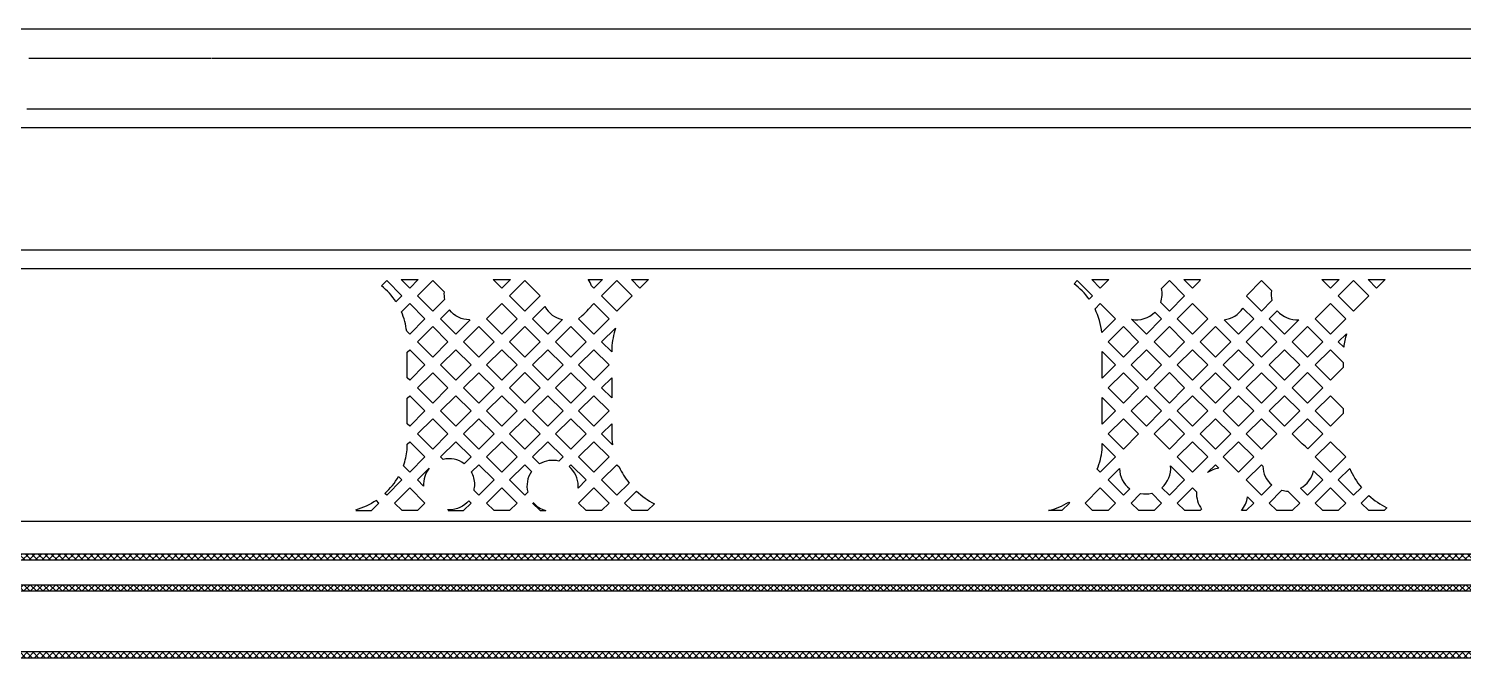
# Model space of a CAD drawing. Extents: x 3811 to 4253, y -432 to -307.
# Drawn here: x 4172.74 to 4182.7, y -356.57 to -352.14 of the extents above; entities that cross this region are included whole.
import ezdxf

# ---------------------------------------------------------------- set-up
doc = ezdxf.new("R2010")
doc.units = 0
doc.layers.add('gbr-dxf_layer0', color=7, linetype='Continuous')
doc.layers.add('gbr-outline-dxf_layer1', color=2, linetype='Continuous')
doc.layers.add('備註', color=1, linetype='Continuous', lineweight=9)
pattern_1 = [(135, (8843.560736, 77.478814), (0.0224506403, 0.0224506403), []), (45, (8843.560736, 77.478814), (0.0224506403, -0.0224506403), [])]

msp = doc.modelspace()

# ---------------------------------------------------------------- hatches: boundary and pattern name
at = {"layer": '備註', "linetype": 'Continuous'}
h = msp.add_hatch(dxfattribs=at)
h.set_pattern_fill('ANSI37', color=1, scale=0.01, angle=180, style=0)
h.set_pattern_definition(pattern_1)
edge = h.paths.add_edge_path()
edge.add_ellipse((4240.7783, -361.3789), major_axis=(0.0125, 0), ratio=1, start_angle=62.23431, end_angle=74.47365)
edge.add_line((4240.7816, -361.3668), (4240.6991, -361.3438))
edge.add_ellipse((4240.6956, -361.356), major_axis=(0.0128, 0), ratio=1, start_angle=74.12287, end_angle=154.88545)
edge.add_line((4240.6841, -361.3506), (4240.6612, -361.3431))
edge.add_ellipse((4240.6399, -361.6157), major_axis=(0.2735, 0), ratio=1, start_angle=85.53207, end_angle=124.93211)
edge.add_line((4240.4834, -361.3915), (4240.3843, -361.4604))
edge.add_ellipse((4239.4372, -360.1597), major_axis=(1.609, 0), ratio=1, start_angle=259.99733, end_angle=306.06042)
edge.add_line((4239.1577, -361.7442), (4225.2383, -359.2908))
edge.add_ellipse((4223.0857, -371.4984), major_axis=(12.3959, 0), ratio=1, start_angle=79.99983, end_angle=89.02223)
edge.add_line((4223.2973, -359.1043), (4223.287, -359.104))
edge.add_ellipse((4223.111, -374.6558), major_axis=(15.5527, 0), ratio=1, start_angle=89.35154, end_angle=106.8625)
edge.add_line((4218.5995, -359.7717), (4216.3161, -360.4633))
edge.add_ellipse((4217.2546, -363.3592), major_axis=(3.0442, 0), ratio=1, start_angle=107.95608, end_angle=112.90589)
edge.add_ellipse((4216.0756, -360.5762), major_axis=(0.022, 0), ratio=1, start_angle=105.42551, end_angle=113.34155)
edge.add_ellipse((4212.1436, -350.9729), major_axis=(10.3551, 0), ratio=1, start_angle=269.99985, end_angle=292.26413)
edge.add_line((4212.1435, -361.328), (4204.1189, -361.328))
edge.add_line((4204.1189, -361.328), (4202.894, -361.1811))
edge.add_ellipse((4205.1759, -342.1541), major_axis=(19.1634, 0), ratio=1, start_angle=237.72327, end_angle=263.16121)
edge.add_line((4194.9424, -358.3563), (4194.2334, -357.9085))
edge.add_ellipse((4187.634, -368.3551), major_axis=(12.3565, 0), ratio=1, start_angle=57.71836, end_angle=89.99995)
edge.add_line((4187.634, -355.9986), (4165.579, -355.9986))
edge.add_ellipse((4165.5789, -355.2582), major_axis=(0.7404, 0), ratio=1, start_angle=262.49383, end_angle=270.00857)
edge.add_ellipse((4165.4764, -356.0134), major_axis=(0.0219, 0), ratio=1, start_angle=74.87409, end_angle=82.18393)
edge.add_ellipse((4165.6949, -354.438), major_axis=(1.5686, 0), ratio=1, start_angle=239.56354, end_angle=262.10385)
edge.add_ellipse((4165.1508, -355.3668), major_axis=(0.4921, 0), ratio=1, start_angle=224.81127, end_angle=239.40104)
edge.add_line((4164.8017, -355.7137), (4164.5204, -355.4325))
edge.add_ellipse((4164.3141, -355.6383), major_axis=(0.2915, 0), ratio=1, start_angle=44.92569, end_angle=68.28871)
edge.add_ellipse((4164.3393, -355.575), major_axis=(0.2233, 0), ratio=1, start_angle=68.30773, end_angle=90.00226)
edge.add_line((4164.3393, -355.3517), (4164.2523, -355.3517))
edge.add_ellipse((4164.2413, -355.3581), major_axis=(0.0127, 0), ratio=1, start_angle=30.45194, end_angle=93.94816)
edge.add_line((4164.2404, -355.3454), (4164.1733, -355.35))
edge.add_line((4164.1733, -355.35), (4164.1733, -355.3478))
edge.add_line((4164.1733, -355.3478), (4163.6399, -355.3478))
edge.add_line((4163.6399, -355.3478), (4163.6399, -355.5256))
edge.add_line((4163.6399, -355.5256), (4164.1733, -355.5256))
edge.add_line((4164.1733, -355.5256), (4164.1733, -355.5201))
edge.add_ellipse((4164.1704, -355.5077), major_axis=(0.0127, 0), ratio=1, start_angle=283.38616, end_angle=325.93585)
edge.add_line((4164.1809, -355.5148), (4164.2233, -355.454))
edge.add_ellipse((4164.213, -355.4463), major_axis=(0.0128, 0), ratio=1, start_angle=323.32628, end_angle=349.96259)
edge.add_line((4164.2256, -355.4486), (4164.2423, -355.3967))
edge.add_line((4164.2423, -355.3967), (4164.3393, -355.3967))
edge.add_ellipse((4164.3394, -355.575), major_axis=(0.1783, 0), ratio=1, start_angle=68.24927, end_angle=90.00399)
edge.add_ellipse((4164.3141, -355.6383), major_axis=(0.2465, 0), ratio=1, start_angle=44.9248, end_angle=68.24065)
edge.add_line((4164.4886, -355.4642), (4164.7697, -355.7454))
edge.add_ellipse((4165.1508, -355.3668), major_axis=(0.5371, 0), ratio=1, start_angle=224.81112, end_angle=239.43193)
edge.add_ellipse((4165.6953, -354.4381), major_axis=(1.6137, 0), ratio=1, start_angle=239.55356, end_angle=262.11611)
edge.add_ellipse((4165.5789, -355.2581), major_axis=(0.7855, 0), ratio=1, start_angle=262.326, end_angle=270.00695)
edge.add_line((4165.579, -356.0436), (4187.634, -356.0436))
edge.add_ellipse((4187.634, -368.3551), major_axis=(12.3115, 0), ratio=1, start_angle=57.71834, end_angle=89.99994)
edge.add_line((4194.2093, -357.9466), (4194.9184, -358.3944))
edge.add_ellipse((4205.1759, -342.1541), major_axis=(19.2084, 0), ratio=1, start_angle=237.72325, end_angle=263.16119)
edge.add_line((4202.8886, -361.2258), (4204.1177, -361.373))
edge.add_line((4204.1177, -361.373), (4212.1435, -361.373))
edge.add_ellipse((4212.144, -350.9729), major_axis=(10.4002, 0), ratio=1, start_angle=269.99763, end_angle=292.27758)
edge.add_ellipse((4217.2546, -363.3592), major_axis=(2.9992, 0), ratio=1, start_angle=107.95048, end_angle=112.91885)
edge.add_ellipse((4217.3553, -363.6717), major_axis=(3.3275, 0), ratio=1, start_angle=105.45164, end_angle=107.94184)
edge.add_line((4216.4687, -360.4644), (4218.6125, -359.8148))
edge.add_ellipse((4223.1105, -374.6558), major_axis=(15.5077, 0), ratio=1, start_angle=89.34702, end_angle=106.86094)
edge.add_ellipse((4223.2895, -359.1277), major_axis=(0.0215, 0), ratio=1, start_angle=264.12655, end_angle=270.13596)
edge.add_line((4223.2895, -359.1493), (4223.2966, -359.1493))
edge.add_ellipse((4223.0858, -371.4984), major_axis=(12.3509, 0), ratio=1, start_angle=79.99994, end_angle=89.02165)
edge.add_line((4225.2305, -359.3351), (4239.1499, -361.7885))
edge.add_ellipse((4239.4371, -360.1597), major_axis=(1.6539, 0), ratio=1, start_angle=260.00054, end_angle=305.92014)
edge.add_ellipse((4240.3974, -361.4795), major_axis=(0.022, 0), ratio=1, start_angle=296.96987, end_angle=305.52566)
edge.add_ellipse((4241.4441, -362.9767), major_axis=(1.8048, 0), ratio=1, start_angle=123.96979, end_angle=124.94932)
edge.add_line((4240.4357, -361.4799), (4240.5091, -361.4284))
edge.add_ellipse((4240.6399, -361.6157), major_axis=(0.2285, 0), ratio=1, start_angle=86.46564, end_angle=124.93263)
edge.add_line((4240.654, -361.3877), (4240.7011, -361.4044))
edge.add_line((4240.7011, -361.4044), (4240.7502, -361.5285))
edge.add_ellipse((4240.762, -361.5239), major_axis=(0.0127, 0), ratio=1, start_angle=201.59837, end_angle=235.11108)
edge.add_line((4240.7548, -361.5343), (4240.7538, -361.5396))
edge.add_line((4240.7538, -361.5396), (4241.2791, -361.6322))
edge.add_line((4241.2791, -361.6322), (4241.31, -361.4571))
h.paths.add_polyline_path([(4163.6399, -354.998), (4163.6399, -355.1758), (4164.1733, -355.1758), (4164.1733, -355.1724, 0.105013), (4164.1786, -355.1728), (4164.1983, -355.1704), (4164.2297, -355.1765), (4164.3142, -355.1765, -0.198961), (4164.641, -355.3119), (4164.9224, -355.5932, 0.063888), (4164.9869, -355.6435, 0.098645), (4165.503, -355.8229, 0.034107), (4165.5805, -355.8282), (4187.6343, -355.8282, -0.141789), (4194.3244, -357.7644), (4195.0335, -358.2123, 0.111451), (4202.9143, -361.0119), (4204.1306, -361.1576), (4212.1437, -361.1576, 0.097456), (4216.0026, -360.3982, -0.021679), (4216.2638, -360.3011, -0.010741), (4216.4095, -360.2572), (4218.55, -359.6086, -0.076733), (4223.3, -358.9339, -0.039388), (4225.2678, -359.1228), (4239.1873, -361.5762, 0.198782), (4240.2613, -361.3383), (4240.3857, -361.2516, -0.175387), (4240.6776, -361.1731), (4240.7753, -361.1739), (4240.8148, -361.1936), (4240.8145, -361.1949), (4241.3399, -361.2875), (4241.3707, -361.1124), (4240.8454, -361.0198), (4240.8442, -361.0266, 0.1928), (4240.8349, -361.0284), (4240.7007, -361.1149, 0.311064), (4240.6951, -361.1283), (4240.6786, -361.1281, 0.173916), (4240.3599, -361.2147), (4240.2355, -361.3015, -0.19878), (4239.1951, -361.5318), (4225.2756, -359.0785, 0.039343), (4223.303, -358.8889, 0.042968), (4223.2992, -358.8886), (4223.2893, -358.8886, 0.076553), (4218.537, -359.5655), (4216.2498, -360.2583, 0.021669), (4215.9851, -360.3567, -0.097445), (4212.1437, -361.1126), (4204.1319, -361.1126), (4202.9196, -360.9673, -0.111451), (4195.0575, -358.1742), (4194.3484, -357.7264, 0.141789), (4187.6343, -355.7832), (4165.5805, -355.7832, -0.034232), (4165.5088, -355.7783, -0.098607), (4165.0096, -355.6046, -0.063645), (4164.9543, -355.5615), (4164.6728, -355.28, 0.198957), (4164.3142, -355.1315), (4164.2384, -355.1315), (4164.2302, -355.0811, 0.118224), (4164.228, -355.0756), (4164.1775, -355.0051, 0.111969), (4164.1733, -355.0014), (4164.1733, -354.998)])
h = msp.add_hatch(dxfattribs=at)
h.set_pattern_fill('ANSI37', color=2, scale=0.01, angle=180, style=0)
h.set_pattern_definition(pattern_1)
h.paths.add_polyline_path([(4163.6399, -356.0478), (4163.6399, -356.2256), (4164.1733, -356.2256), (4164.1733, -356.2201, 0.155654), (4164.181, -356.221, 0), (4164.181, -356.221), (4164.2331, -356.2108, 0.007027), (4164.3433, -356.2218, 0.011001), (4164.4199, -356.2267, -0.187436), (4164.694, -356.3476), (4164.7298, -356.3836, 0.116821), (4164.8585, -356.4592, 0.064428), (4165.1311, -356.5079), (4188.0475, -356.5079, -0.14163), (4193.6295, -358.1216), (4194.2788, -358.5318, 0.111852), (4203.3377, -361.7414), (4204.0899, -361.8305), (4212.1436, -361.8305, 0.097455), (4216.2574, -361.021, -0.022156), (4216.4707, -360.9414, -0.011417), (4216.5963, -360.9039), (4217.9938, -360.48, -0.076231), (4223.4188, -359.7027, 0.038364), (4223.4222, -359.703, -0.003126), (4223.6223, -359.706, 0.037937), (4223.6256, -359.7059, -0.037971), (4226.071, -359.948), (4239.5639, -362.3265, 0.036805), (4239.6208, -362.3324), (4239.7899, -362.3357, 0.037089), (4239.869, -362.3312), (4239.9792, -362.3167, 0.125655), (4240.064, -362.2829), (4240.0982, -362.2588, -0.201134), (4240.4094, -362.1909), (4240.5515, -362.1964), (4240.6326, -362.2263), (4240.6322, -362.229), (4241.1575, -362.3216), (4241.1884, -362.1465), (4240.663, -362.0539), (4240.6558, -362.0951), (4240.566, -362.1519), (4240.4125, -362.146, 0.198264), (4240.0723, -362.222), (4240.034, -362.249, -0.117792), (4239.9734, -362.2721), (4239.8631, -362.2866, -0.03912), (4239.7867, -362.2906), (4239.6221, -362.2874, -0.036794), (4239.5718, -362.2822), (4226.0788, -359.9037, 0.038023), (4223.6233, -359.6608, 0.038534), (4223.6199, -359.661, 0.003022), (4223.4259, -359.658, 0.037983), (4223.4226, -359.6577, 0.076278), (4217.9807, -360.437), (4216.4567, -360.8987, 0.022127), (4216.2399, -360.9795, -0.097444), (4212.1436, -361.7855), (4204.0912, -361.7855), (4203.343, -361.6968, -0.111852), (4194.3028, -358.4937), (4193.6535, -358.0835, 0.14163), (4188.0475, -356.4629), (4165.1317, -356.4629, -0.065549), (4164.866, -356.4145, -0.118523), (4164.7554, -356.3456), (4164.7258, -356.3158, 0.187553), (4164.4217, -356.1818, -0.010991), (4164.3472, -356.177, -0.005057), (4164.269, -356.1695), (4164.1854, -356.067, 0.136113), (4164.1799, -356.0631), (4164.1733, -356.0607), (4164.1733, -356.0478)])
h.paths.add_polyline_path([(4163.6399, -356.3978), (4163.6399, -356.5756), (4164.1733, -356.5756), (4164.1733, -356.5687, 0.168689), (4164.1803, -356.5642, 0), (4164.1803, -356.5642), (4164.2431, -356.4845, 0.131138), (4164.2457, -356.4784), (4164.2506, -356.4482), (4164.2858, -356.4419), (4164.4014, -356.4419, -0.199051), (4164.5414, -356.5), (4164.5762, -356.5351, 0.119006), (4164.7937, -356.6647, 0.065445), (4165.1261, -356.7233), (4188.0473, -356.7233, -0.141632), (4193.5144, -358.3037), (4194.1637, -358.7139, 0.111852), (4203.3123, -361.9556), (4204.0774, -362.0459), (4212.1437, -362.0459, 0.09752), (4216.3418, -361.2192, -0.022158), (4216.5372, -361.1463, -0.011946), (4216.6588, -361.1102), (4218.0565, -360.6863, -0.076278), (4223.4201, -359.9184, -0.041115), (4226.0336, -360.1604), (4239.5266, -362.5388, 0.03712), (4239.6158, -362.5478), (4239.7991, -362.5512, 0.032702), (4239.8969, -362.5448), (4240.0074, -362.5306, 0.12377), (4240.1888, -362.4586), (4240.2221, -362.435, -0.198509), (4240.3686, -362.4027), (4240.503, -362.4264), (4240.5179, -362.432), (4240.5674, -362.5577, 0.175264), (4240.5731, -362.5642), (4240.5715, -362.5736), (4241.0968, -362.6663), (4241.1276, -362.4912), (4240.6023, -362.3985), (4240.6019, -362.401, 0.071418), (4240.5983, -362.4009, 0.08863), (4240.5894, -362.401), (4240.5637, -362.4012), (4240.5126, -362.3824), (4240.3764, -362.3584, 0.198504), (4240.1963, -362.3981), (4240.156, -362.427, -0.11793), (4240.0016, -362.486), (4239.8911, -362.5002, -0.037139), (4239.7866, -362.5061), (4239.617, -362.5028, -0.037123), (4239.5344, -362.4945), (4226.0414, -360.116, 0.043928), (4223.2405, -359.8725, 0.073749), (4218.0435, -360.6432), (4216.5231, -361.1036, 0.022136), (4216.3242, -361.1778, -0.097508), (4212.1437, -362.0009), (4204.0785, -362.0009), (4203.3176, -361.9109, -0.111852), (4194.1877, -358.6758), (4194.1877, -358.6758), (4193.5385, -358.2657, 0.141632), (4188.0473, -356.6783), (4165.1266, -356.6783, -0.065651), (4164.8048, -356.6211, -0.121732), (4164.6025, -356.4975), (4164.5733, -356.4683, 0.19904), (4164.4014, -356.3969), (4164.2798, -356.3972), (4164.2576, -356.4012, 0.418015), (4164.2433, -356.39), (4164.1733, -356.3987), (4164.1733, -356.3978)])

# ---------------------------------------------------------------- linework, layer by layer
at = {"layer": 'gbr-dxf_layer0'}
for p, q in [((4175.3262, -353.8791), (4175.4453, -353.8791)), ((4175.9655, -353.8791), (4176.0846, -353.8791)), ((4176.6253, -353.8791), (4176.7239, -353.8791)), ((4176.9246, -353.8791), (4177.0437, -353.8791)), ((4180.1217, -353.8791), (4180.2405, -353.8791)), ((4180.7611, -353.8791), (4180.8763, -353.8791)), ((4181.7202, -353.8791), (4181.8392, -353.8791)), ((4182.0399, -353.8791), (4182.1588, -353.8791)), ((4176.7184, -354.3122), (4176.8148, -354.2158)), ((4176.7882, -354.382), (4176.7184, -354.3122)), ((4181.8334, -354.3122), (4181.8905, -354.2552)), ((4181.871, -354.3498), (4181.8334, -354.3122)), ((4180.1946, -354.5646), (4180.1946, -354.3795)), ((4176.7183, -354.6319), (4176.7882, -354.5619)), ((4176.7882, -354.7018), (4176.7183, -354.6319)), ((4176.7882, -354.5619), (4176.7882, -354.7018)), ((4180.1946, -354.8842), (4180.1946, -354.6993)), ((4176.7184, -354.9515), (4176.7882, -354.8817)), ((4176.794, -355.0271), (4176.7184, -354.9515)), ((4175.4395, -355.2713), (4175.5216, -355.1892)), ((4180.235, -355.2713), (4180.3142, -355.1921)), ((4181.8334, -355.2713), (4181.9133, -355.1914)), ((4175.4821, -355.3139), (4175.4395, -355.2713))]:
    msp.add_line(p, q, dxfattribs=at)
at = {"layer": 'gbr-dxf_layer0', "linetype": 'Continuous'}
for points in [[(4172.7417, -352.3407, -0.005723), (4172.7453, -352.3407), (4174.0099, -352.3407)], [(4174.0136, -352.3407), (4186.9325, -352.3404, -0.012993), (4187.7061, -352.3605, -0.013553), (4187.7156, -352.361, -0.00779), (4188.1783, -352.3926)], [(4161.4801, -355.3712), (4161.4801, -353.1586, -0.202305), (4161.4839, -353.1495), (4162.0847, -352.5494, -0.202179), (4162.0939, -352.5456), (4164.5694, -352.5456, -0.202328), (4164.5786, -352.5494), (4164.852, -352.823), (4187.0681, -352.8238, -0.053761), (4190.291, -353.2225)], [(4183.9069, -352.6959), (4182.659, -352.6959, -0.016102), (4182.6477, -352.6963, -0.016119), (4182.6364, -352.6959), (4181.3895, -352.6959, -0.016741), (4181.3777, -352.6963, -0.016749), (4181.366, -352.6959), (4180.1199, -352.6958, -0.017357), (4180.1077, -352.6963, -0.01736), (4180.0955, -352.6958), (4178.8503, -352.6958, -0.017957), (4178.8377, -352.6963, -0.017959), (4178.8251, -352.6958), (4177.5807, -352.6958, -0.018486), (4177.5677, -352.6963, -0.018492), (4177.5547, -352.6958), (4176.3111, -352.6957, -0.019037), (4176.2977, -352.6963, -0.019061), (4176.2843, -352.6957), (4175.0415, -352.6957, -0.019546), (4175.0277, -352.6963, -0.019563), (4175.014, -352.6957), (4174.0258, -352.6957, -0.019985), (4174.0117, -352.6963, -0.019987), (4173.9977, -352.6957), (4172.7561, -352.6957, -0.020463), (4172.7417, -352.6963, -0.020487), (4172.7273, -352.6957)], [(4196.6991, -357.1462, -0.017997), (4195.6404, -356.5306), (4194.1446, -355.5922, 0.088703), (4188.3892, -353.6756), (4164.5918, -353.6752, -0.202133), (4164.5827, -353.6713), (4164.1852, -353.2738), (4162.1865, -353.2738), (4162.0138, -353.4466), (4162.0138, -353.9894, 0.284412), (4162.0201, -354.3111)], [(4169.039, -353.8029), (4171.8731, -353.8029), (4180.4323, -353.8029), (4181.5451, -353.8029), (4188.3763, -353.8029, -0.038347), (4188.3821, -353.8033), (4188.5271, -353.8249)], [(4176.7239, -353.8791), (4176.6645, -353.9385), (4176.6477, -353.9217, 0.068056), (4176.6253, -353.8791)], [(4180.8763, -353.8791, 0.018316), (4180.8693, -353.8899), (4180.8206, -353.9387), (4180.7611, -353.8791)], [(4175.8014, -354.1588, -0.230949), (4175.6613, -354.0904), (4175.5994, -354.1523)], [(4181.354, -354.1523), (4181.41, -354.0963, 0.241988), (4181.5605, -354.1579)], [(4176.8148, -354.2158, 0.061076), (4176.7882, -354.3541), (4176.7882, -354.382)], [(4176.7882, -354.8817), (4176.7882, -354.9476, 0.036187), (4176.794, -355.0271)], [(4180.159, -355.1952, 0.07013), (4180.1946, -355.0613), (4180.1946, -355.0189)], [(4176.5549, -355.327, 0.020624), (4176.5555, -355.3125, 0.220009), (4176.4929, -355.177)], [(4180.3142, -355.1921, 0.234123), (4180.3853, -355.333), (4180.341, -355.3773), (4180.235, -355.2713)], [(4181.9133, -355.1914, 0.070214), (4181.9936, -355.3232), (4181.9395, -355.3773), (4181.8334, -355.2713)], [(4175.0125, -355.4836), (4175.1194, -355.4836), (4175.172, -355.4311), (4175.1539, -355.413, -0.08095), (4175.009, -355.4801)], [(4175.6518, -355.4836), (4175.7587, -355.4836), (4175.8113, -355.4311), (4175.7958, -355.4156, -0.222139), (4175.6594, -355.4793, -0.017557), (4175.6471, -355.4789)], [(4189.1992, -355.6533, -0.065969), (4189.1529, -355.6472, 0.029288), (4187.6632, -355.5598), (4169.2384, -355.5598)], [(4165.5817, -355.7832), (4187.6343, -355.7832, -0.141789), (4194.3484, -357.7264)], [(4194.3244, -357.7644, 0.141789), (4187.6343, -355.8282), (4165.5817, -355.8282)], [(4165.582, -355.9986), (4187.634, -355.9986, -0.141794), (4194.2334, -357.9085)], [(4194.2093, -357.9466, 0.141794), (4187.634, -356.0436), (4165.582, -356.0436)], [(4164.87, -356.4156), (4164.8722, -356.4164, 0.063979), (4165.1317, -356.4629), (4188.0475, -356.4629, -0.14163), (4193.6535, -358.0835)], [(4193.6295, -358.1216, 0.14163), (4188.0475, -356.5079), (4165.1311, -356.5079)]]:
    msp.add_lwpolyline(points, format="xyb", dxfattribs=at)
for points in [[(4175.1902, -353.9222), (4175.2259, -353.8865), (4175.3319, -353.9925), (4175.2902, -354.0342, 0.077425)], [(4175.4396, -353.9925), (4175.5456, -353.8865), (4175.6243, -353.9652, 0.072944), (4175.6272, -354.0167), (4175.5455, -354.0984)], [(4179.9991, -353.9088), (4180.0214, -353.8865), (4180.1273, -353.9924), (4180.1038, -354.0159, 0.077213)], [(4180.6005, -354.0384, 0.139156), (4180.6058, -353.9415), (4180.6607, -353.8865), (4180.7667, -353.9925), (4180.6607, -354.0986)], [(4181.199, -353.9972, 0.014744), (4181.1996, -353.987), (4181.3, -353.8865), (4181.3691, -353.9556, 0.099437), (4181.373, -354.0255), (4181.3001, -354.0984)], [(4175.3279, -354.1043), (4175.3857, -354.0464), (4175.4916, -354.1523), (4175.3856, -354.2583), (4175.3646, -354.2374, 0.07113)], [(4176.2388, -354.1524), (4176.3242, -354.0671, 0.223611), (4176.4461, -354.1569), (4176.3447, -354.2583)], [(4176.5585, -354.1523), (4176.5828, -354.128, 0.086871), (4176.6261, -354.0847), (4176.6645, -354.0463), (4176.7705, -354.1523), (4176.6645, -354.2583)], [(4180.3977, -354.1551, 0.253315), (4180.5594, -354.1051), (4180.6068, -354.1524), (4180.5009, -354.2583)], [(4181.04, -354.1581, 0.22804), (4181.1714, -354.0775), (4181.2463, -354.1523), (4181.1402, -354.2583)], [(4181.5138, -354.9516), (4181.6198, -354.8456), (4181.7258, -354.9516), (4181.6223, -355.0551, 0.072881), (4181.5834, -355.0213)], [(4175.3416, -355.1734, 0.058258), (4175.3686, -355.0613), (4175.3686, -355.0227), (4175.3857, -355.0055), (4175.4916, -355.1114), (4175.3856, -355.2174)], [(4175.5994, -355.1114), (4175.7054, -355.0054), (4175.8114, -355.1114), (4175.7646, -355.1582, 0.222275), (4175.6169, -355.1289)], [(4176.2387, -355.1114), (4176.3447, -355.0054), (4176.4507, -355.1114), (4176.4219, -355.1402, 0.199422), (4176.2869, -355.1596)], [(4175.815, -355.2155), (4175.8653, -355.1653), (4175.9712, -355.2712), (4175.8652, -355.3772), (4175.8321, -355.3441, 0.060555), (4175.8372, -355.3015, 0.12691)], [(4176.0789, -355.2712), (4176.1848, -355.1653), (4176.2312, -355.2117, 0.216693), (4176.2055, -355.3566), (4176.185, -355.3772)], [(4176.7184, -355.2713), (4176.8244, -355.1653), (4176.84, -355.1809, 0.059599), (4176.9092, -355.2923), (4176.8243, -355.3772)], [(4181.1941, -355.2713), (4181.3001, -355.1653), (4181.3097, -355.1749, 0.212962), (4181.3716, -355.3058), (4181.3001, -355.3773)], [(4181.5707, -355.3281, 0.223299), (4181.6615, -355.2072), (4181.7257, -355.2713), (4181.6198, -355.3772)], [(4175.2139, -355.3653, 0.076367), (4175.3074, -355.247), (4175.3317, -355.2713), (4175.2259, -355.3772)], [(4180.7146, -355.4311), (4180.8205, -355.3252), (4180.8493, -355.3541, 0.180265), (4180.8846, -355.4731), (4180.874, -355.4836), (4180.7671, -355.4836)], [(4176.8782, -355.4311), (4176.9608, -355.3484, 0.069161), (4177.0845, -355.4367), (4177.0376, -355.4836), (4176.9307, -355.4836)], [(4179.8217, -355.4836, 0.076765), (4179.9614, -355.425), (4179.9675, -355.4311), (4179.9149, -355.4836)], [(4180.3949, -355.4312), (4180.4604, -355.3657, 0.110956), (4180.5382, -355.3625), (4180.6068, -355.4311), (4180.5542, -355.4836), (4180.4474, -355.4836)], [(4181.354, -355.4312), (4181.4423, -355.3429, 0.0589), (4181.4836, -355.3487), (4181.5659, -355.4311), (4181.5133, -355.4836), (4181.4065, -355.4836)], [(4181.9933, -355.4312), (4182.0459, -355.3786, 0.069237), (4182.1709, -355.4654), (4182.1527, -355.4836), (4182.0458, -355.4836)]]:
    msp.add_lwpolyline(points, format="xyb", close=True, dxfattribs=at)
for points in [[(4175.4453, -353.8791), (4175.3857, -353.9387), (4175.3262, -353.8791)], [(4176.0846, -353.8791), (4176.0251, -353.9387), (4175.9655, -353.8791)], [(4177.0437, -353.8791), (4176.9842, -353.9387), (4176.9246, -353.8791)], [(4180.2405, -353.8791), (4180.1811, -353.9385), (4180.1217, -353.8791)], [(4181.8392, -353.8791), (4181.7797, -353.9387), (4181.7202, -353.8791)], [(4182.1588, -353.8791), (4182.0993, -353.9385), (4182.0399, -353.8791)], [(4180.1442, -354.0833), (4180.1811, -354.0463), (4180.2871, -354.1523), (4180.1919, -354.2476)], [(4175.5994, -354.1523), (4175.7054, -354.2583), (4175.805, -354.1588)], [(4181.5605, -354.1579), (4181.46, -354.2583), (4181.354, -354.1523)], [(4180.1946, -354.3795), (4180.2872, -354.4721), (4180.1946, -354.5646)], [(4180.1946, -354.6993), (4180.287, -354.7918), (4180.1946, -354.8842)], [(4180.1946, -355.0189), (4180.2872, -355.1114), (4180.1811, -355.2174), (4180.159, -355.1952)], [(4176.4929, -355.177), (4176.5046, -355.1653), (4176.6106, -355.2713), (4176.5549, -355.327)], [(4180.669, -355.1737), (4180.7666, -355.2713), (4180.6607, -355.3772), (4180.6086, -355.3251)], [(4180.9256, -355.2201), (4180.9803, -355.1653), (4181.0049, -355.1898)], [(4181.2032, -355.3881), (4181.2463, -355.4312), (4181.1938, -355.4836), (4181.1603, -355.4836)], [(4176.2388, -355.4311), (4176.2914, -355.4836), (4176.3297, -355.4836)]]:
    msp.add_lwpolyline(points, dxfattribs=at)
for points in [[(4176.0789, -353.9925), (4176.185, -353.8865), (4176.291, -353.9925), (4176.185, -354.0986)], [(4176.7184, -353.9924), (4176.8243, -353.8865), (4176.9303, -353.9925), (4176.8244, -354.0984)], [(4181.8336, -353.9925), (4181.9396, -353.8865), (4182.0455, -353.9924), (4181.9395, -354.0984)], [(4175.9192, -354.1523), (4176.0251, -354.0464), (4176.1311, -354.1524), (4176.0252, -354.2583)], [(4180.7146, -354.1524), (4180.8206, -354.0464), (4180.9265, -354.1523), (4180.8205, -354.2583)], [(4181.6737, -354.1524), (4181.7797, -354.0464), (4181.8856, -354.1523), (4181.7796, -354.2583)], [(4175.4395, -354.3122), (4175.5455, -354.2062), (4175.6515, -354.3122), (4175.5455, -354.4182)], [(4175.7593, -354.3122), (4175.8653, -354.2062), (4175.9713, -354.3122), (4175.8653, -354.4182)], [(4176.0791, -354.3122), (4176.185, -354.2063), (4176.2908, -354.3122), (4176.185, -354.4181)], [(4176.3986, -354.3122), (4176.5046, -354.2062), (4176.6106, -354.3122), (4176.5046, -354.4182)], [(4180.235, -354.3122), (4180.341, -354.2062), (4180.447, -354.3122), (4180.341, -354.4182)], [(4180.5548, -354.3122), (4180.6607, -354.2063), (4180.7666, -354.3122), (4180.6607, -354.4181)], [(4180.8743, -354.3122), (4180.9803, -354.2062), (4181.0864, -354.3122), (4180.9803, -354.4182)], [(4181.1941, -354.3122), (4181.3001, -354.2062), (4181.4061, -354.3122), (4181.3001, -354.4182)], [(4181.5139, -354.3122), (4181.6198, -354.2063), (4181.7257, -354.3122), (4181.6198, -354.4181)], [(4175.3686, -354.5608), (4175.3686, -354.3831), (4175.3856, -354.3661), (4175.4916, -354.4721), (4175.3857, -354.578)], [(4175.5994, -354.4721), (4175.7054, -354.3661), (4175.8114, -354.4721), (4175.7054, -354.5781)], [(4175.9192, -354.4721), (4176.0252, -354.3661), (4176.1311, -354.472), (4176.0251, -354.578)], [(4176.2388, -354.472), (4176.3447, -354.3661), (4176.4507, -354.4721), (4176.3449, -354.578)], [(4176.5585, -354.4721), (4176.6645, -354.3661), (4176.7704, -354.472), (4176.6644, -354.578)], [(4180.3949, -354.4721), (4180.5009, -354.3661), (4180.6068, -354.472), (4180.5008, -354.578)], [(4180.7146, -354.472), (4180.8205, -354.3661), (4180.9265, -354.4721), (4180.8206, -354.578)], [(4181.0342, -354.4721), (4181.1402, -354.3661), (4181.2463, -354.4721), (4181.1402, -354.5781)], [(4181.354, -354.4721), (4181.46, -354.3661), (4181.5659, -354.472), (4181.4599, -354.578)], [(4181.6737, -354.472), (4181.7796, -354.3661), (4181.8682, -354.4547), (4181.8682, -354.4895), (4181.7797, -354.578)], [(4175.4396, -354.6319), (4175.5455, -354.526), (4175.6515, -354.632), (4175.5456, -354.7379)], [(4175.7593, -354.632), (4175.8653, -354.526), (4175.9712, -354.6319), (4175.8652, -354.7379)], [(4176.0789, -354.6319), (4176.185, -354.5258), (4176.291, -354.6319), (4176.185, -354.7379)], [(4176.3987, -354.6319), (4176.5046, -354.526), (4176.6105, -354.6319), (4176.5046, -354.7377)], [(4180.235, -354.632), (4180.341, -354.526), (4180.4469, -354.6319), (4180.3409, -354.7379)], [(4180.5547, -354.6319), (4180.6607, -354.5258), (4180.7667, -354.6319), (4180.6607, -354.7379)], [(4180.8745, -354.6319), (4180.9803, -354.526), (4181.0864, -354.632), (4180.9805, -354.7379)], [(4181.1941, -354.632), (4181.3001, -354.526), (4181.406, -354.6319), (4181.3, -354.7379)], [(4181.5138, -354.6319), (4181.6198, -354.5258), (4181.7258, -354.6319), (4181.6198, -354.7379)], [(4175.3686, -354.8806), (4175.3686, -354.7029), (4175.3857, -354.6857), (4175.4918, -354.7918), (4175.3857, -354.8978)], [(4175.5995, -354.7918), (4175.7054, -354.6859), (4175.8113, -354.7918), (4175.7054, -354.8976)], [(4175.9191, -354.7918), (4176.0251, -354.6857), (4176.1311, -354.7918), (4176.0251, -354.8978)], [(4176.2388, -354.7918), (4176.3449, -354.6857), (4176.4507, -354.7916), (4176.3447, -354.8976)], [(4176.5585, -354.7916), (4176.6644, -354.6857), (4176.7704, -354.7918), (4176.6645, -354.8976)], [(4180.3948, -354.7918), (4180.5008, -354.6857), (4180.6068, -354.7918), (4180.5008, -354.8978)], [(4180.7146, -354.7918), (4180.8206, -354.6857), (4180.9266, -354.7918), (4180.8206, -354.8978)], [(4181.0344, -354.7918), (4181.1402, -354.6859), (4181.2461, -354.7918), (4181.1402, -354.8976)], [(4181.3539, -354.7918), (4181.4599, -354.6857), (4181.5659, -354.7918), (4181.4599, -354.8978)], [(4181.6737, -354.7918), (4181.7797, -354.6857), (4181.8682, -354.7743), (4181.8682, -354.8092), (4181.7797, -354.8978)], [(4175.4396, -354.9516), (4175.5456, -354.8456), (4175.6515, -354.9515), (4175.5455, -355.0575)], [(4175.7593, -354.9515), (4175.8652, -354.8456), (4175.9712, -354.9516), (4175.8653, -355.0575)], [(4176.0789, -354.9516), (4176.185, -354.8456), (4176.2908, -354.9515), (4176.1848, -355.0575)], [(4176.3986, -354.9515), (4176.5046, -354.8455), (4176.6106, -354.9515), (4176.5046, -355.0575)], [(4180.235, -354.9515), (4180.3409, -354.8456), (4180.4469, -354.9516), (4180.341, -355.0575)], [(4180.5547, -354.9516), (4180.6607, -354.8456), (4180.7667, -354.9516), (4180.6607, -355.0577)], [(4180.8745, -354.9516), (4180.9805, -354.8456), (4181.0864, -354.9515), (4180.9803, -355.0575)], [(4181.1941, -354.9515), (4181.3, -354.8456), (4181.406, -354.9516), (4181.3001, -355.0575)], [(4175.9192, -355.1114), (4176.0251, -355.0055), (4176.1309, -355.1114), (4176.0251, -355.2173)], [(4176.5585, -355.1114), (4176.6645, -355.0054), (4176.7705, -355.1114), (4176.6645, -355.2174)], [(4180.7146, -355.1115), (4180.8206, -355.0055), (4180.9265, -355.1114), (4180.8205, -355.2174)], [(4181.0342, -355.1114), (4181.1402, -355.0054), (4181.2463, -355.1114), (4181.1402, -355.2174)], [(4181.6737, -355.1115), (4181.7797, -355.0055), (4181.8856, -355.1114), (4181.7796, -355.2174)], [(4175.2797, -355.4311), (4175.3856, -355.3252), (4175.4916, -355.4312), (4175.4392, -355.4836), (4175.3323, -355.4836)], [(4175.9191, -355.4311), (4176.0251, -355.3251), (4176.1311, -355.4311), (4176.0785, -355.4836), (4175.9716, -355.4836)], [(4176.5585, -355.4312), (4176.6645, -355.3252), (4176.7704, -355.4311), (4176.7178, -355.4836), (4176.6109, -355.4836)], [(4180.0753, -355.4311), (4180.1811, -355.3252), (4180.2872, -355.4312), (4180.2347, -355.4836), (4180.1278, -355.4836)], [(4181.6737, -355.4311), (4181.7796, -355.3252), (4181.8856, -355.4312), (4181.8331, -355.4836), (4181.7263, -355.4836)]]:
    msp.add_lwpolyline(points, close=True, dxfattribs=at)
at = {"layer": 'gbr-dxf_layer0'}
for centre, radius, start, end in [((4179.7067, -354.2993), 0.4879, 6.0857, 26.28596), ((4182.4455, -354.4186), 0.5786, 163.58903, 173.16404), ((4175.6594, -355.3015), 0.1778, 140.80602, 183.97711), ((4180.492, -355.1908), 0.1778, 310.95317, 5.50016), ((4181.0267, -355.3663), 0.1778, 97.04362, 124.65989), ((4176.3777, -355.3125), 0.1778, 220.37208, 254.33348), ((4181.0267, -355.3663), 0.1778, 318.70042, 352.9566)]:
    msp.add_arc(centre, radius, start, end, dxfattribs=at)
at = {"layer": 'gbr-outline-dxf_layer1', "linetype": 'Continuous'}
msp.add_lwpolyline([(4161.0615, -364.7366), (4161.0615, -353.1367, -0.414215), (4162.0615, -352.1367), (4186.9314, -352.1367, -0.152268), (4195.5126, -354.8118, 0.152268), (4204.9464, -357.7531), (4210.4463, -357.7531, 0.101585), (4216.9862, -356.4105, -0.145892), (4225.5571, -355.4186), (4243.4266, -358.5695, -0.414233), (4244.2377, -359.728), (4242.2232, -371.1517, -0.414154), (4241.0648, -371.9629), (4223.3418, -368.8377, 0.144694), (4222.2151, -368.9655, -0.100411), (4210.4463, -371.3531), (4204.9464, -371.3531, -0.151026), (4187.9048, -366.0854, 0.151038), (4186.7762, -365.7366), (4162.0615, -365.7366, -0.414215)], format="xyb", close=True, dxfattribs=at)

doc.saveas('drawing.dxf')
